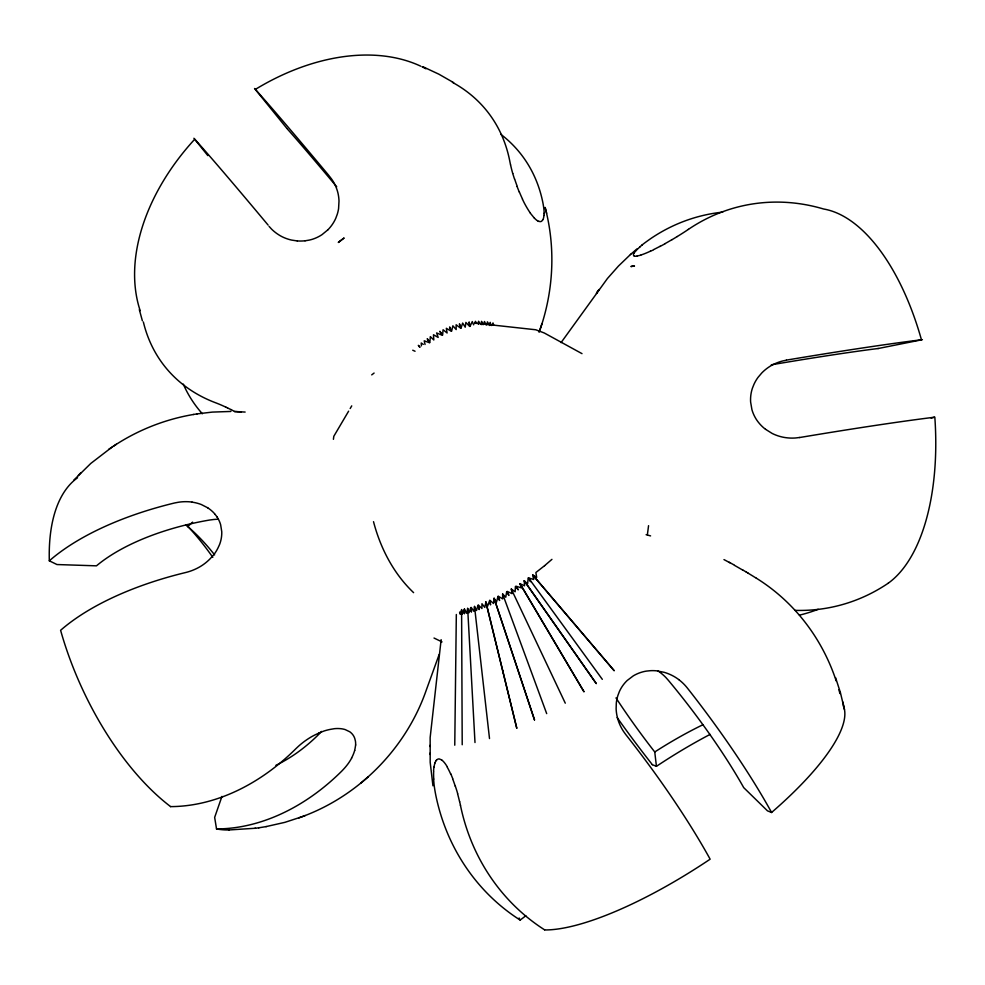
<?xml version="1.0" encoding="UTF-8"?>
<svg xmlns="http://www.w3.org/2000/svg" width="985" height="985" viewBox="0 0 985 985"><rect width="100%" height="100%" fill="white"/><g stroke="black" fill="none" stroke-linecap="round" stroke-linejoin="round"><path stroke-width="1.48" d="M454.762 745.202L456.326 614.492M478.414 324.237L478.501 321.27L481.345 324.644M432.944 785.796L430.186 762.341L430.149 737.593L441.132 639.659M433.523 771.009L433.917 767.13M355.647 744.98L354.723 750.533M544.582 565.685L535.865 572.544L536.69 577.333L532.676 574.908L614.234 670.76L532.663 574.932L533.698 579.512L528.514 577.899L530.681 581.655L528.182 578.121L527.615 583.76L524.254 580.83L524.525 585.829L519.969 583.662L521.422 587.86L515.955 586.198L518.295 589.843L515.389 586.555L515.155 591.776L511.289 589.055L512.028 593.647L507.238 591.406L508.888 595.457L506.659 591.739L505.773 597.206L502.621 593.98L502.67 598.892L498.324 596.245L499.58 600.505L498.028 596.393L496.538 602.044L494.113 598.363L493.522 603.497L489.964 600.321L490.542 604.888L489.644 600.468L487.624 606.181L485.913 602.118L484.755 607.4L481.96 603.743L481.936 608.521L478.439 605.086L479.202 609.555L477.947 605.258L476.531 610.491L474.511 606.44L473.933 611.34L471.212 607.449L471.421 612.091L470.768 607.573L469.008 612.744L467.666 608.385L466.681 613.298L464.526 609.062L464.44 613.754L464.304 609.099L462.322 614.098L461.596 609.543L462.211 744.746M333.41 439.31L333.804 436.306L348.616 411.176M647.379 534.683L648.561 525.682M486.922 324.705L487.415 321.861L489.644 325.493M461.263 610.749L460.29 614.344L459.576 612.079M474.745 323.646L475.41 321.344L476.9 323.536M539.09 332.277C553.545 292.508 555.971 248.355 545.111 207.404M539.928 329.729L541.984 323.597M221.957 796.397L214.656 817.39L216.528 828.939A194.008 92.639 65.2 0 0 229.271 829.936M439.224 654.323L426.209 690.3C406.189 747.96 359.562 795.584 302.272 816.639M434.939 762.932L435.665 761.307M483.081 324.718L484.509 321.529L486.134 324.976M491.601 325.53L493.017 322.969L493.731 325.309M543.08 219.532L541.602 221.243A40.68 10.552 67.7 0 1 540.075 221.613L538.857 221.366M633.921 253.317L635.67 250.892M350.18 408.529L351.731 405.882M561.056 342.62L607.449 278.484L618.469 266.048L630.683 254.302M73.826 480.126L90.817 463.418L111.933 447.19M78.308 475.398L80.819 472.775M328.017 229.714L321.984 234.676A37.036 35.041 -36.1 0 1 312.947 239.096A36.149 34.118 -35.8 0 1 309.031 240.131L305.054 240.808M551.932 559.357L544.594 565.673M630.437 254.524L636.987 248.922M360.892 783.075L368.304 776.759M641.789 245.191L642.946 244.268A46.886 8.385 -28.6 0 1 648.155 240.426L650.851 238.518A205.57 178.851 76.3 0 1 722.756 212.12M371.714 374.879L374.091 373.056M433.609 778.963A43.562 13.199 74.8 0 0 433.892 782.484L434.04 784.269A46.714 14.307 74.7 0 0 435.493 793.639L435.85 795.498A205.57 193.466 -68.1 0 0 520.178 920.076L525.855 915.767M688.441 229.357L685.498 231.315A46.898 5.787 -30.4 0 1 678.985 235.464L677.335 236.523M113.324 446.279C137.407 430.223 164.926 419.315 193.466 414.488M108.769 449.308L116.304 444.272M665.084 243.726L660.024 246.484M653.424 249.858L650.235 251.372M318.758 733.062L324.003 731.018A40.508 23.763 -34 0 1 330.985 729.269L334.469 728.678A36.137 21.547 -34.6 0 1 339.382 728.58A37.048 22.162 -34.8 0 1 345.156 729.577L349.749 731.769A37.134 22.286 -35 0 1 353.172 735.241A36.149 21.682 -34.7 0 1 354.797 738.565L355.413 741.028A40.668 24.477 -33.8 0 1 355.622 744.992M265.987 826.624L284.862 822.352L301.644 816.861M298.911 817.895L305.251 815.518M640.767 255.152L637.024 256.063M931.071 418.046L934.827 417.135A194.008 95.348 81.4 0 1 888.285 583.169M877.98 348.555L921.467 339.862A194.008 95.348 81.4 0 0 823.62 209.005A205.57 178.864 76.3 0 0 688.367 229.394M786.301 360.202L782.496 361.015A46.689 46.344 77.9 0 0 773.102 364.585A43.586 43.254 76.2 0 0 767.869 367.75A44.423 44.103 74.6 0 0 761.75 372.995L757.97 377.452A40.508 40.25 66.3 0 0 753.981 384.298L752.466 388.065A36.137 35.953 59.9 0 0 751.001 394A37.036 36.851 58.4 0 0 750.619 402.015L751.937 409.711A37.048 36.864 57 0 0 756.024 418.921A36.125 35.928 57.4 0 0 758.376 422.257L759.681 423.833A40.496 40.237 56.9 0 0 765.542 429.325M266.295 826.575L258.698 827.819M193.306 414.5L197.099 413.885M228.619 829.986L255.472 828.237M196.963 413.909L212.304 412.099L230.909 411.447M799.648 437.475L795.794 437.956A46.911 46.455 50.5 0 1 787.754 437.894L785.722 437.648A43.562 43.155 51.6 0 1 781.708 436.897A44.411 44.042 53.7 0 1 772.191 433.462L765.554 429.312M254.893 828.336L258.981 827.757M237.545 411.644L234.516 411.533L245.13 412.062M238.062 411.693L241.374 411.816M297.261 240.943L291.609 240.081A44.423 41.604 -33.2 0 1 282.424 236.893A43.574 40.742 -32.1 0 1 279.026 234.984L277.401 233.925A46.886 43.808 -31.4 0 1 271.54 229.086L269.065 226.378M474.979 323.092L535.754 329.766L544.262 332.979L582 353.64M646.123 534.695L650.58 535.902M652.329 764.68L656.429 766.33A181.24 51.737 -34.1 0 1 710.099 734.404M843.357 705.863A194.008 55.345 -34.1 0 1 771.575 812.49L767.487 810.852L743.724 787.643A151.973 27.531 52.8 0 0 668.433 680.413L665.774 677.409A54.926 53.079 -19.1 0 0 657.758 670.723M422.959 66.746L438.842 74.171L453.617 82.617M412.74 350.217L415.054 351.251M442.031 641.912L434.016 638.034M49.324 560.822L56.97 564.54L96.468 565.833A151.973 67.288 -9.2 0 1 209.583 520.031L213.683 519.501A54.926 51.368 -12.3 0 1 217.907 519.243M225.848 407.125L227.535 407.95M729.22 562.263L734.047 564.934M746.248 572.002L748.009 573.048M207.736 507.804L201.322 504.529A44.411 39.671 -30.5 0 0 192.063 502.153M756.406 578.232L757.97 579.217A205.57 193.466 -68.1 0 1 836.228 680.992M441.625 759.891L439.175 758.918A37.036 10.478 77 0 0 436.54 760.137M423.291 344.368L421.235 343.002L421.395 345.858M678.702 679.564L677.04 678.37A43.611 42.884 20 0 0 673.555 676.215A44.423 43.599 20.2 0 0 664.186 672.324L656.503 670.822A40.68 39.806 19.3 0 0 650.519 670.687L646.48 671.093A36.125 35.263 17.8 0 0 642.503 671.942A37.048 36.125 17.1 0 0 633.33 675.833L627.211 680.475A37.036 36.125 18 0 0 622.151 686.52A36.149 35.263 18.9 0 0 619.294 691.765L617.89 695.484A40.508 39.511 22.8 0 0 616.302 703.093L616.13 708.843A44.411 43.241 26.9 0 0 617.201 716.723A43.574 42.404 27.5 0 0 618.949 722.534L619.725 724.406A46.886 45.593 28.1 0 0 623.542 731.449L625.82 734.613A205.57 37.307 52.8 0 1 710.136 859.191A194.008 55.345 -34.1 0 1 544.803 929.951M413.601 592.65C393.594 573.664 380.432 548.189 373.512 521.681M185.943 524.882L187.753 526.593A147.085 70.218 65.2 0 1 214.607 554.875M419.942 347.015L418.329 345.329L419.684 347.225M534.436 218.227L530.336 213.179M214.607 513.727L213.363 512.385A40.496 36.002 -28.3 0 0 207.724 507.829M286.943 128.481L255.312 89.426A194.008 132.679 -40.5 0 1 420.78 66.204M207.835 155.605L194.698 139.254A194.008 132.679 -40.5 0 0 140.153 310.632M329.667 176.537L331.883 179.467A46.898 43.869 -41.7 0 1 335.589 186.079L336.328 187.864A43.574 40.779 -41 0 1 338.04 193.429A44.436 41.604 -40.6 0 1 339 201.1L338.581 208.635A40.68 38.292 -37.7 0 1 337.239 214.348L335.848 218.091A36.149 34.118 -36.7 0 1 332.992 223.435A37.134 35.103 -36.3 0 1 328.005 229.702M528.514 577.899L602.315 679.342M447.288 766.896L446.562 765.677A36.137 10.096 76.7 0 0 444.395 762.636A37.036 10.416 76.8 0 0 441.637 759.952M522.432 199.204L524.155 202.713A36.125 9.296 68.5 0 0 526.815 207.515A37.048 9.628 68.6 0 0 530.312 213.006M511.289 589.055L565.279 703.179M450.81 773.902L452.792 778.741M473.625 324.841L472.283 321.566L470.017 326.392L469.106 321.935L469.66 326.429L465.893 322.427L465.215 327.205L462.667 323.068L461.017 328.177L459.416 323.843L460.697 328.251L456.141 324.767L456.166 329.569L452.866 325.813L451.647 331.145L449.591 326.983L451.315 331.28L446.328 328.288L447.104 332.992L443.078 329.729L442.622 335.072L439.839 331.28L442.265 335.257L436.638 332.955L438.165 337.412L433.462 334.752L433.806 339.96L430.334 336.648L429.829 342.534L427.244 338.668L429.509 342.743L424.215 340.785L425.052 344.491M519.243 192.013L517.088 186.547M502.621 593.98L546.687 713.62M835.563 677.618L840.414 692.627L844.477 709.606M142.369 320.778L139.328 309.647M512.729 173.446L512.225 171.649A46.898 10.281 68.5 0 1 510.575 164.914M457.693 793.75L457.138 791.78A43.562 10.81 75.5 0 0 455.304 786.079M545.271 208.081L546.613 213.289M482.244 324.299L481.53 321.332L482.034 324.287M459.663 801.581L460.475 805.373M842.803 701.936L844.145 708.104M510.538 164.864L509.91 161.811A205.57 149.942 -38.2 0 0 452.447 82.358M490.678 325.321L490.247 322.341L490.345 325.259M656.429 766.33L654.754 751.974A151.973 27.531 52.8 0 1 615.994 697.922M474.511 606.44L489.508 738.553M467.666 608.385L474.992 742.53M544.151 213.314L544.126 212.132A46.898 12.473 66 0 0 543.585 206.813L543.129 203.981A205.57 149.954 -38.2 0 0 500.836 134.329M429.866 745.436L429.866 746.482M429.866 753.266L429.879 754.424M170.553 806.616A205.57 156.024 -64.1 0 0 295.771 748.809L298.541 746.199A46.886 26.607 -33.6 0 1 304.759 741.151L306.433 739.981A43.574 24.834 -33.6 0 1 311.629 736.682A44.411 25.413 -33.6 0 1 318.771 733.185M354.637 750.545A44.423 27.014 -32.7 0 1 351.571 758.044M351.67 758.044A43.586 26.718 -32.2 0 1 349.884 761.085L348.899 762.599A46.714 28.737 -32.1 0 1 343.014 769.79L341.733 771.132A205.57 156.012 -64.1 0 1 216.528 828.939M170.614 806.616A194.008 92.639 65.2 0 1 60.602 630.302A205.57 91.002 -9.2 0 1 185.808 572.482L187.667 571.99A46.578 40.483 -29.2 0 0 198.822 567.397A43.549 37.91 -29.2 0 0 204.006 564.085A44.423 38.747 -29.2 0 0 210.076 558.827L213.954 554.518A40.422 35.583 -28.5 0 0 218.793 546.232L219.593 544.459A36.137 32.025 -27.3 0 0 221.169 538.955A37.134 32.961 -26.8 0 0 221.748 531.629L220.64 524.71A37.048 32.911 -26.6 0 0 216.835 516.608M77.569 477.75A194.008 92.639 65.2 0 0 49.312 560.834A205.57 91.026 -9.2 0 1 174.517 502.99L178.322 502.264A46.911 42.096 -31.7 0 1 186.177 501.673L188.16 501.722A43.611 39.068 -31.4 0 1 192.075 502.116M321.615 731.424A151.973 115.331 -64.1 0 1 275.899 765.32M187.741 526.618A151.973 115.331 -64.1 0 1 192.604 522.136M186.657 525.079A181.24 86.557 65.2 0 1 212.797 557.338M214.718 513.961A36.137 32.025 -27.3 0 1 216.934 516.854M888.273 583.182A205.57 178.864 76.3 0 1 795.277 610.368M677.261 236.523A43.574 5.516 -30.3 0 1 672.066 239.663M672.016 239.614A44.411 5.873 -30.3 0 1 665.121 243.59M660.172 246.238A40.508 5.984 -30.4 0 1 653.708 249.562M650.432 251.175A36.137 5.811 -30.8 0 1 646.012 253.12A37.048 6.07 -30.9 0 1 640.989 254.992M634.254 255.915A36.137 5.811 -30.8 0 1 633.712 255.472M636.876 256.162A37.036 6.205 -31.1 0 1 634.081 255.928M633.453 255.115A40.483 6.784 -29.9 0 1 633.749 253.416M635.965 250.769A44.423 7.646 -29.2 0 1 640.041 246.829M639.844 246.903A43.599 7.683 -28.8 0 1 641.961 245.13M818.178 609.321A205.57 178.851 76.3 0 1 799.438 615.157M771.304 364.807A151.973 5.861 -9.8 0 1 878.3 348.493M786.461 360.116A205.57 7.954 -9.8 0 1 922.403 339.665M799.5 437.549A205.57 7.855 -9.8 0 1 934.359 417.234M287.288 128.912A151.973 2.955 50.6 0 1 336.722 186.793M254.549 88.49A205.57 4.063 50.6 0 1 329.125 175.798M422.085 66.832A194.008 132.679 -40.5 0 1 425.926 68.79M305.054 240.771A40.508 38.058 -34.5 0 1 297.261 240.919M193.897 138.257A205.57 4.112 50.6 0 1 268.117 225.097M143.354 321.947A205.57 149.942 -38.2 0 0 216.38 403.062L217.894 403.665A46.714 11.918 32.4 0 1 225.873 407.174M230.921 409.514A44.423 11.918 32.7 0 1 234.455 411.435M227.51 407.901A43.574 11.327 32.6 0 1 230.97 409.662M202.368 413.762A205.57 149.954 -38.2 0 1 183.296 384.125M514.502 179.048A43.562 9.69 68.4 0 1 512.791 173.508M517.285 186.534A44.423 9.961 68.4 0 1 514.687 179.147M522.493 199.044A40.508 9.825 68.3 0 1 519.354 191.94M537.49 220.702A37.098 9.727 68.5 0 1 534.436 218.202M538.869 221.403A36.137 9.456 68.5 0 1 537.502 220.788M543.954 215.321A44.436 11.611 66.7 0 1 543.03 219.446M544.102 213.252A43.562 11.488 66.3 0 1 544.028 215.432M652.341 764.655A205.57 37.282 52.8 0 1 617.176 717.597M502.83 672.583A44.423 33.785 -48 0 1 502.793 670.81M678.702 679.576A46.714 45.963 19.7 0 1 686.016 686.422L687.259 687.912A205.57 37.331 52.8 0 1 771.612 812.514M520.166 920.064A194.008 55.345 -34.1 0 1 519.107 918.008M838.9 689.759A205.57 193.466 -68.1 0 1 839.922 693.563M544.594 929.84A205.57 193.466 -68.1 0 1 460.414 805.151M654.754 751.974A147.085 41.949 -34.1 0 1 703.081 724.677M457.594 793.799A46.886 11.451 75.5 0 1 459.552 801.568M452.718 779.037A44.423 11.18 75.5 0 1 455.242 786.178M447.288 767.253A40.41 10.835 76 0 1 450.761 774.259M435.653 761.282A36.149 10.256 76.6 0 1 436.515 760.063M433.979 767.253A40.508 11.635 76 0 1 434.976 763.03M433.745 779.123A44.423 13.15 75.2 0 1 433.671 771.255M723.975 559.591A40.508 2.413 30.2 0 1 729.836 562.743M734.453 565.341A44.423 3.361 30.6 0 1 742.739 570.106M742.715 569.958A43.586 3.657 30.7 0 1 746.211 572.026M747.947 573.073A46.714 4.1 30.7 0 1 756.283 578.195M597.366 292.016L596.43 293.431L599.065 289.479L597.366 292.016M340.527 240.697L338.286 242.482L344.122 237.976L340.527 240.697M632.296 266.282L630.892 266.541L634.488 266.012L632.296 266.282M596.233 683.528L524.254 580.83L596.233 683.528M583.933 691.679L519.969 583.662L583.933 691.679M534.498 719.912L494.113 598.363L534.498 719.912M516.768 728.186L485.9 602.13L516.768 728.186"/></g></svg>
